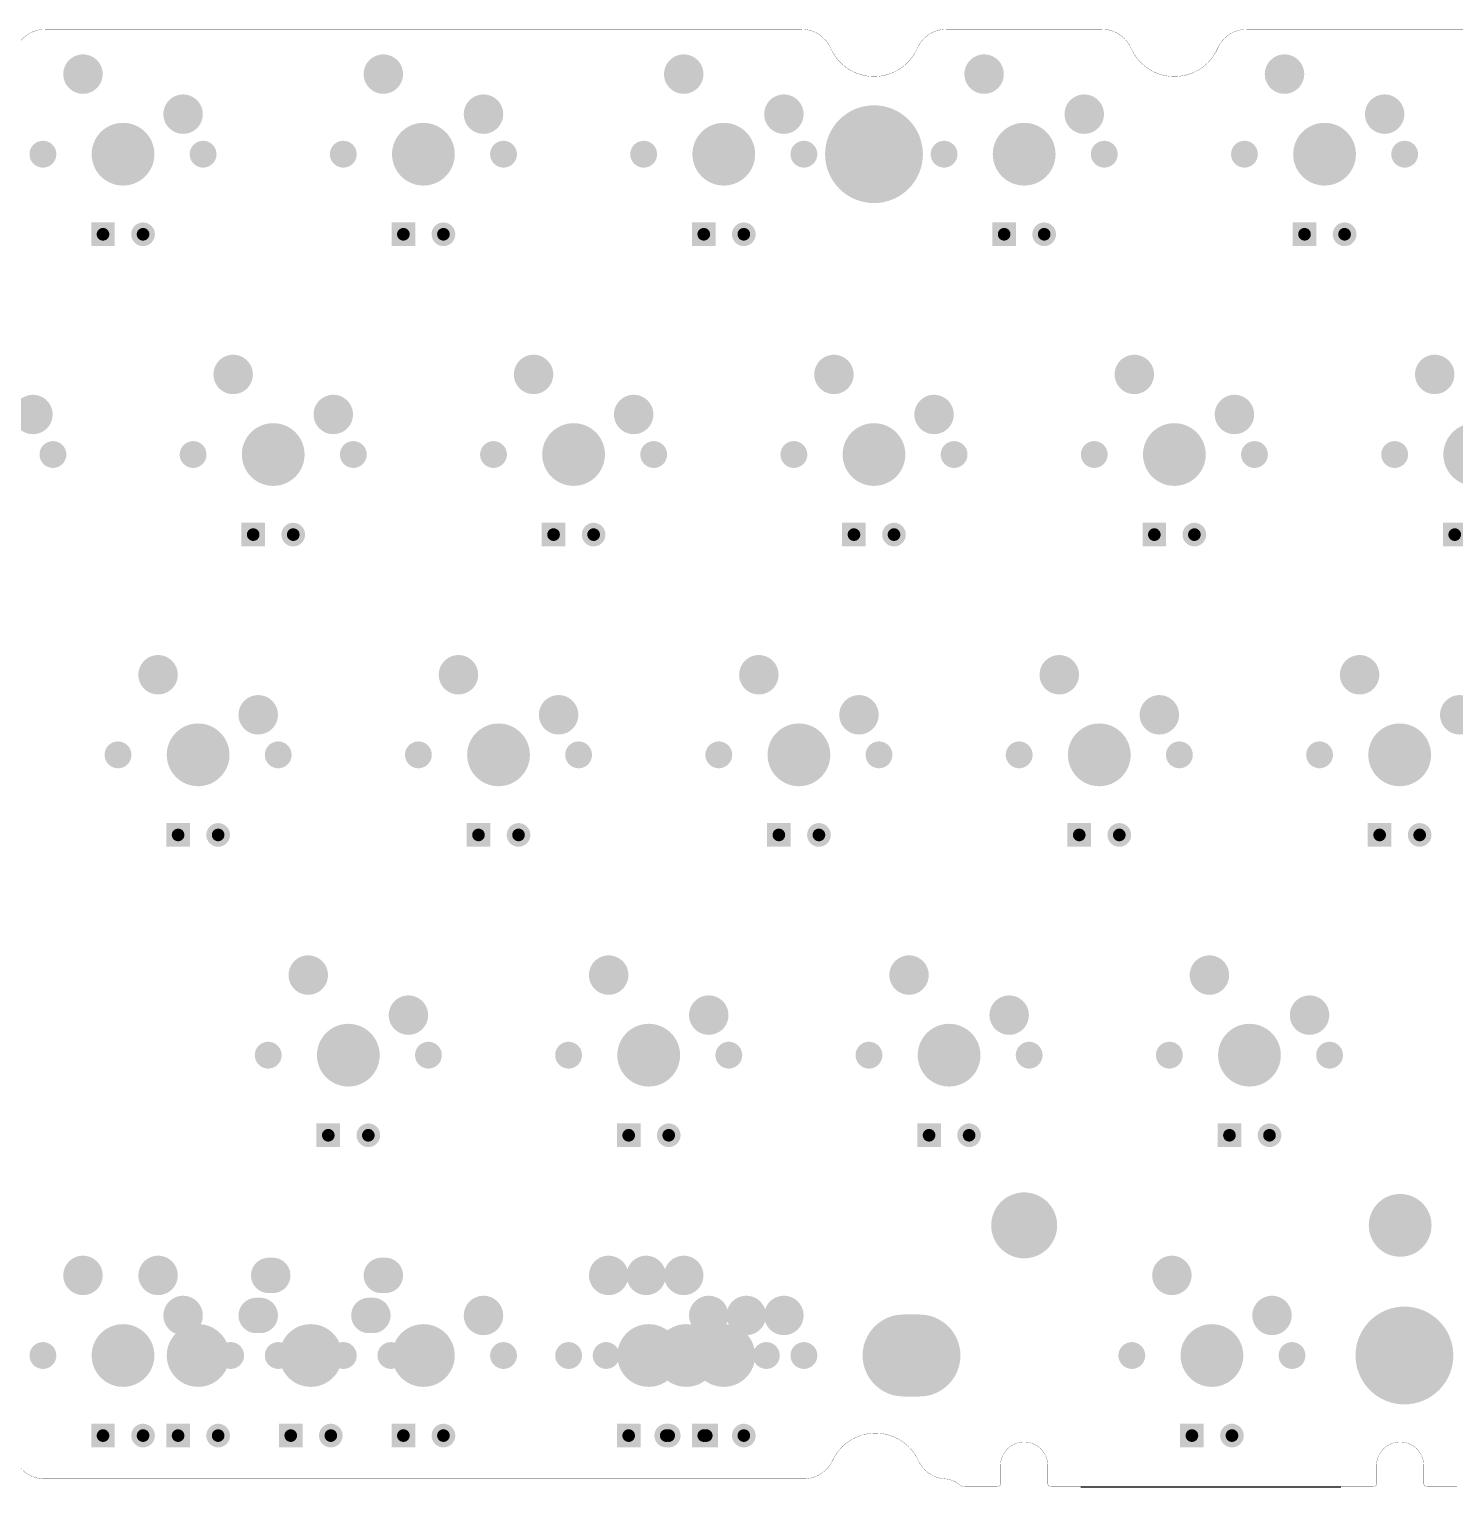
# Model space of a CAD drawing. Header units: millimetres. Extents: x 284 to 586, y -71 to 23.
# Drawn here: x 343.6 to 434, y -71.2 to 21.3 of the extents above; entities that cross this region are included whole.
import ezdxf

# ---------------------------------------------------------------- set-up
doc = ezdxf.new("R2010")
doc.units = ezdxf.units.MM
for name, color, linetype in [('BottomSolder', 6, 'Continuous'), ('KeepOutLayer', 6, 'Continuous'), ('PadHoleLayer', 7, 'Continuous')]:
    doc.layers.add(name, color=color, linetype=linetype)

# ---------------------------------------------------------------- blocks, each defined once
blk = doc.blocks.new('MX1UP__10')
at = {"layer": 'BottomSolder'}
for points, const_width in [([(-1.645, 5.08, 1), (-0.895, 5.08, 1)], 0.75), ([(-0.995, 0, 1), (0.995, 0, 1)], 1.99), ([(-5.505, 0, 1), (-4.655, 0, 1)], 0.85), ([(4.655, 0, 1), (5.505, 0, 1)], 0.85), ([(-4.435, -2.54, 1), (-3.185, -2.54, 1)], 1.25), ([(1.915, -5.08, 1), (3.165, -5.08, 1)], 1.25)]:
    blk.add_lwpolyline(points, format="xyb", close=True, dxfattribs=dict(at, const_width=const_width))
blk.add_solid([(2.02, 5.83), (0.52, 5.83), (2.02, 4.33), (0.52, 4.33)], dxfattribs=at)
at = {"layer": 'PadHoleLayer'}
for points, const_width in [([(-1.47, 5.08, 1), (-1.07, 5.08, 1)], 0.4), ([(1.07, 5.08, 1), (1.47, 5.08, 1)], 0.4), ([(-0.995, 0, 1), (0.995, 0, 1)], 1.99), ([(-5.505, 0, 1), (-4.655, 0, 1)], 0.85), ([(4.655, 0, 1), (5.505, 0, 1)], 0.85), ([(-4.185, -2.54, 1), (-3.435, -2.54, 1)], 0.751), ([(2.165, -5.08, 1), (2.915, -5.08, 1)], 0.751)]:
    blk.add_lwpolyline(points, format="xyb", close=True, dxfattribs=dict(at, const_width=const_width))
blk = doc.blocks.new('MX1UP__12')
at = {"layer": 'BottomSolder'}
for points, const_width in [([(-1.645, 5.08, 1), (-0.895, 5.08, 1)], 0.75), ([(-0.995, 0, 1), (0.995, 0, 1)], 1.99), ([(-5.505, 0, 1), (-4.655, 0, 1)], 0.85), ([(4.655, 0, 1), (5.505, 0, 1)], 0.85), ([(-4.435, -2.54, 1), (-3.185, -2.54, 1)], 1.25), ([(1.915, -5.08, 1), (3.165, -5.08, 1)], 1.25)]:
    blk.add_lwpolyline(points, format="xyb", close=True, dxfattribs=dict(at, const_width=const_width))
blk.add_solid([(2.02, 5.83), (0.52, 5.83), (2.02, 4.33), (0.52, 4.33)], dxfattribs=at)
at = {"layer": 'PadHoleLayer'}
for points, const_width in [([(-1.47, 5.08, 1), (-1.07, 5.08, 1)], 0.4), ([(1.07, 5.08, 1), (1.47, 5.08, 1)], 0.4), ([(-0.995, 0, 1), (0.995, 0, 1)], 1.99), ([(-5.505, 0, 1), (-4.655, 0, 1)], 0.85), ([(4.655, 0, 1), (5.505, 0, 1)], 0.85), ([(-4.185, -2.54, 1), (-3.435, -2.54, 1)], 0.751), ([(2.165, -5.08, 1), (2.915, -5.08, 1)], 0.751)]:
    blk.add_lwpolyline(points, format="xyb", close=True, dxfattribs=dict(at, const_width=const_width))
blk = doc.blocks.new('MX1UP__22')
at = {"layer": 'BottomSolder'}
for points, const_width in [([(-1.645, 5.08, 1), (-0.895, 5.08, 1)], 0.75), ([(-0.995, 0, 1), (0.995, 0, 1)], 1.99), ([(-5.505, 0, 1), (-4.655, 0, 1)], 0.85), ([(4.655, 0, 1), (5.505, 0, 1)], 0.85), ([(-4.435, -2.54, 1), (-3.185, -2.54, 1)], 1.25), ([(1.915, -5.08, 1), (3.165, -5.08, 1)], 1.25)]:
    blk.add_lwpolyline(points, format="xyb", close=True, dxfattribs=dict(at, const_width=const_width))
blk.add_solid([(2.02, 5.83), (0.52, 5.83), (2.02, 4.33), (0.52, 4.33)], dxfattribs=at)
at = {"layer": 'PadHoleLayer'}
for points, const_width in [([(-1.47, 5.08, 1), (-1.07, 5.08, 1)], 0.4), ([(1.07, 5.08, 1), (1.47, 5.08, 1)], 0.4), ([(-0.995, 0, 1), (0.995, 0, 1)], 1.99), ([(-5.505, 0, 1), (-4.655, 0, 1)], 0.85), ([(4.655, 0, 1), (5.505, 0, 1)], 0.85), ([(-4.185, -2.54, 1), (-3.435, -2.54, 1)], 0.751), ([(2.165, -5.08, 1), (2.915, -5.08, 1)], 0.751)]:
    blk.add_lwpolyline(points, format="xyb", close=True, dxfattribs=dict(at, const_width=const_width))
blk = doc.blocks.new('MX1UP__23')
at = {"layer": 'BottomSolder'}
for points, const_width in [([(-1.645, 5.08, 1), (-0.895, 5.08, 1)], 0.75), ([(-0.995, 0, 1), (0.995, 0, 1)], 1.99), ([(-5.505, 0, 1), (-4.655, 0, 1)], 0.85), ([(4.655, 0, 1), (5.505, 0, 1)], 0.85), ([(-4.435, -2.54, 1), (-3.185, -2.54, 1)], 1.25), ([(1.915, -5.08, 1), (3.165, -5.08, 1)], 1.25)]:
    blk.add_lwpolyline(points, format="xyb", close=True, dxfattribs=dict(at, const_width=const_width))
blk.add_solid([(2.02, 5.83), (0.52, 5.83), (2.02, 4.33), (0.52, 4.33)], dxfattribs=at)
at = {"layer": 'PadHoleLayer'}
for points, const_width in [([(-1.47, 5.08, 1), (-1.07, 5.08, 1)], 0.4), ([(1.07, 5.08, 1), (1.47, 5.08, 1)], 0.4), ([(-0.995, 0, 1), (0.995, 0, 1)], 1.99), ([(-5.505, 0, 1), (-4.655, 0, 1)], 0.85), ([(4.655, 0, 1), (5.505, 0, 1)], 0.85), ([(-4.185, -2.54, 1), (-3.435, -2.54, 1)], 0.751), ([(2.165, -5.08, 1), (2.915, -5.08, 1)], 0.751)]:
    blk.add_lwpolyline(points, format="xyb", close=True, dxfattribs=dict(at, const_width=const_width))
blk = doc.blocks.new('MX1UP__25')
at = {"layer": 'BottomSolder'}
for points, const_width in [([(-1.645, 5.08, 1), (-0.895, 5.08, 1)], 0.75), ([(-0.995, 0, 1), (0.995, 0, 1)], 1.99), ([(-5.505, 0, 1), (-4.655, 0, 1)], 0.85), ([(4.655, 0, 1), (5.505, 0, 1)], 0.85), ([(-4.435, -2.54, 1), (-3.185, -2.54, 1)], 1.25), ([(1.915, -5.08, 1), (3.165, -5.08, 1)], 1.25)]:
    blk.add_lwpolyline(points, format="xyb", close=True, dxfattribs=dict(at, const_width=const_width))
blk.add_solid([(2.02, 5.83), (0.52, 5.83), (2.02, 4.33), (0.52, 4.33)], dxfattribs=at)
at = {"layer": 'PadHoleLayer'}
for points, const_width in [([(-1.47, 5.08, 1), (-1.07, 5.08, 1)], 0.4), ([(1.07, 5.08, 1), (1.47, 5.08, 1)], 0.4), ([(-0.995, 0, 1), (0.995, 0, 1)], 1.99), ([(-5.505, 0, 1), (-4.655, 0, 1)], 0.85), ([(4.655, 0, 1), (5.505, 0, 1)], 0.85), ([(-4.185, -2.54, 1), (-3.435, -2.54, 1)], 0.751), ([(2.165, -5.08, 1), (2.915, -5.08, 1)], 0.751)]:
    blk.add_lwpolyline(points, format="xyb", close=True, dxfattribs=dict(at, const_width=const_width))
blk = doc.blocks.new('MX1UP__27')
at = {"layer": 'BottomSolder'}
for points, const_width in [([(-1.645, 5.08, 1), (-0.895, 5.08, 1)], 0.75), ([(-0.995, 0, 1), (0.995, 0, 1)], 1.99), ([(-5.505, 0, 1), (-4.655, 0, 1)], 0.85), ([(4.655, 0, 1), (5.505, 0, 1)], 0.85), ([(-4.435, -2.54, 1), (-3.185, -2.54, 1)], 1.25), ([(1.915, -5.08, 1), (3.165, -5.08, 1)], 1.25)]:
    blk.add_lwpolyline(points, format="xyb", close=True, dxfattribs=dict(at, const_width=const_width))
blk.add_solid([(2.02, 5.83), (0.52, 5.83), (2.02, 4.33), (0.52, 4.33)], dxfattribs=at)
at = {"layer": 'PadHoleLayer'}
for points, const_width in [([(-1.47, 5.08, 1), (-1.07, 5.08, 1)], 0.4), ([(1.07, 5.08, 1), (1.47, 5.08, 1)], 0.4), ([(-0.995, 0, 1), (0.995, 0, 1)], 1.99), ([(-5.505, 0, 1), (-4.655, 0, 1)], 0.85), ([(4.655, 0, 1), (5.505, 0, 1)], 0.85), ([(-4.185, -2.54, 1), (-3.435, -2.54, 1)], 0.751), ([(2.165, -5.08, 1), (2.915, -5.08, 1)], 0.751)]:
    blk.add_lwpolyline(points, format="xyb", close=True, dxfattribs=dict(at, const_width=const_width))
blk = doc.blocks.new('MX1UP__29')
at = {"layer": 'BottomSolder'}
for points, const_width in [([(-1.645, 5.08, 1), (-0.895, 5.08, 1)], 0.75), ([(-0.995, 0, 1), (0.995, 0, 1)], 1.99), ([(-5.505, 0, 1), (-4.655, 0, 1)], 0.85), ([(4.655, 0, 1), (5.505, 0, 1)], 0.85), ([(-4.435, -2.54, 1), (-3.185, -2.54, 1)], 1.25), ([(1.915, -5.08, 1), (3.165, -5.08, 1)], 1.25)]:
    blk.add_lwpolyline(points, format="xyb", close=True, dxfattribs=dict(at, const_width=const_width))
blk.add_solid([(2.02, 5.83), (0.52, 5.83), (2.02, 4.33), (0.52, 4.33)], dxfattribs=at)
at = {"layer": 'PadHoleLayer'}
for points, const_width in [([(-1.47, 5.08, 1), (-1.07, 5.08, 1)], 0.4), ([(1.07, 5.08, 1), (1.47, 5.08, 1)], 0.4), ([(-0.995, 0, 1), (0.995, 0, 1)], 1.99), ([(-5.505, 0, 1), (-4.655, 0, 1)], 0.85), ([(4.655, 0, 1), (5.505, 0, 1)], 0.85), ([(-4.185, -2.54, 1), (-3.435, -2.54, 1)], 0.751), ([(2.165, -5.08, 1), (2.915, -5.08, 1)], 0.751)]:
    blk.add_lwpolyline(points, format="xyb", close=True, dxfattribs=dict(at, const_width=const_width))
blk = doc.blocks.new('MX1UP__30')
at = {"layer": 'BottomSolder'}
for points, const_width in [([(-1.645, 5.08, 1), (-0.895, 5.08, 1)], 0.75), ([(-0.995, 0, 1), (0.995, 0, 1)], 1.99), ([(-5.505, 0, 1), (-4.655, 0, 1)], 0.85), ([(4.655, 0, 1), (5.505, 0, 1)], 0.85), ([(-4.435, -2.54, 1), (-3.185, -2.54, 1)], 1.25), ([(1.915, -5.08, 1), (3.165, -5.08, 1)], 1.25)]:
    blk.add_lwpolyline(points, format="xyb", close=True, dxfattribs=dict(at, const_width=const_width))
blk.add_solid([(2.02, 5.83), (0.52, 5.83), (2.02, 4.33), (0.52, 4.33)], dxfattribs=at)
at = {"layer": 'PadHoleLayer'}
for points, const_width in [([(-1.47, 5.08, 1), (-1.07, 5.08, 1)], 0.4), ([(1.07, 5.08, 1), (1.47, 5.08, 1)], 0.4), ([(-0.995, 0, 1), (0.995, 0, 1)], 1.99), ([(-5.505, 0, 1), (-4.655, 0, 1)], 0.85), ([(4.655, 0, 1), (5.505, 0, 1)], 0.85), ([(-4.185, -2.54, 1), (-3.435, -2.54, 1)], 0.751), ([(2.165, -5.08, 1), (2.915, -5.08, 1)], 0.751)]:
    blk.add_lwpolyline(points, format="xyb", close=True, dxfattribs=dict(at, const_width=const_width))
blk = doc.blocks.new('MX1UP__36')
at = {"layer": 'BottomSolder'}
for points, const_width in [([(-1.645, 5.08, 1), (-0.895, 5.08, 1)], 0.75), ([(-0.995, 0, 1), (0.995, 0, 1)], 1.99), ([(-5.505, 0, 1), (-4.655, 0, 1)], 0.85), ([(4.655, 0, 1), (5.505, 0, 1)], 0.85), ([(-4.435, -2.54, 1), (-3.185, -2.54, 1)], 1.25), ([(1.915, -5.08, 1), (3.165, -5.08, 1)], 1.25)]:
    blk.add_lwpolyline(points, format="xyb", close=True, dxfattribs=dict(at, const_width=const_width))
blk.add_solid([(2.02, 5.83), (0.52, 5.83), (2.02, 4.33), (0.52, 4.33)], dxfattribs=at)
at = {"layer": 'PadHoleLayer'}
for points, const_width in [([(-1.47, 5.08, 1), (-1.07, 5.08, 1)], 0.4), ([(1.07, 5.08, 1), (1.47, 5.08, 1)], 0.4), ([(-0.995, 0, 1), (0.995, 0, 1)], 1.99), ([(-5.505, 0, 1), (-4.655, 0, 1)], 0.85), ([(4.655, 0, 1), (5.505, 0, 1)], 0.85), ([(-4.185, -2.54, 1), (-3.435, -2.54, 1)], 0.751), ([(2.165, -5.08, 1), (2.915, -5.08, 1)], 0.751)]:
    blk.add_lwpolyline(points, format="xyb", close=True, dxfattribs=dict(at, const_width=const_width))
blk = doc.blocks.new('MX1UP__37')
at = {"layer": 'BottomSolder'}
for points, const_width in [([(-1.645, 5.08, 1), (-0.895, 5.08, 1)], 0.75), ([(-0.995, 0, 1), (0.995, 0, 1)], 1.99), ([(-5.505, 0, 1), (-4.655, 0, 1)], 0.85), ([(4.655, 0, 1), (5.505, 0, 1)], 0.85), ([(-4.435, -2.54, 1), (-3.185, -2.54, 1)], 1.25), ([(1.915, -5.08, 1), (3.165, -5.08, 1)], 1.25)]:
    blk.add_lwpolyline(points, format="xyb", close=True, dxfattribs=dict(at, const_width=const_width))
blk.add_solid([(2.02, 5.83), (0.52, 5.83), (2.02, 4.33), (0.52, 4.33)], dxfattribs=at)
at = {"layer": 'PadHoleLayer'}
for points, const_width in [([(-1.47, 5.08, 1), (-1.07, 5.08, 1)], 0.4), ([(1.07, 5.08, 1), (1.47, 5.08, 1)], 0.4), ([(-0.995, 0, 1), (0.995, 0, 1)], 1.99), ([(-5.505, 0, 1), (-4.655, 0, 1)], 0.85), ([(4.655, 0, 1), (5.505, 0, 1)], 0.85), ([(-4.185, -2.54, 1), (-3.435, -2.54, 1)], 0.751), ([(2.165, -5.08, 1), (2.915, -5.08, 1)], 0.751)]:
    blk.add_lwpolyline(points, format="xyb", close=True, dxfattribs=dict(at, const_width=const_width))
blk = doc.blocks.new('MX1UP__38')
at = {"layer": 'BottomSolder'}
for points, const_width in [([(-1.645, 5.08, 1), (-0.895, 5.08, 1)], 0.75), ([(-0.995, 0, 1), (0.995, 0, 1)], 1.99), ([(-5.505, 0, 1), (-4.655, 0, 1)], 0.85), ([(4.655, 0, 1), (5.505, 0, 1)], 0.85), ([(-4.435, -2.54, 1), (-3.185, -2.54, 1)], 1.25), ([(1.915, -5.08, 1), (3.165, -5.08, 1)], 1.25)]:
    blk.add_lwpolyline(points, format="xyb", close=True, dxfattribs=dict(at, const_width=const_width))
blk.add_solid([(2.02, 5.83), (0.52, 5.83), (2.02, 4.33), (0.52, 4.33)], dxfattribs=at)
at = {"layer": 'PadHoleLayer'}
for points, const_width in [([(-1.47, 5.08, 1), (-1.07, 5.08, 1)], 0.4), ([(1.07, 5.08, 1), (1.47, 5.08, 1)], 0.4), ([(-0.995, 0, 1), (0.995, 0, 1)], 1.99), ([(-5.505, 0, 1), (-4.655, 0, 1)], 0.85), ([(4.655, 0, 1), (5.505, 0, 1)], 0.85), ([(-4.185, -2.54, 1), (-3.435, -2.54, 1)], 0.751), ([(2.165, -5.08, 1), (2.915, -5.08, 1)], 0.751)]:
    blk.add_lwpolyline(points, format="xyb", close=True, dxfattribs=dict(at, const_width=const_width))
blk = doc.blocks.new('MX1UP__43')
at = {"layer": 'BottomSolder'}
for points, const_width in [([(-1.645, 5.08, 1), (-0.895, 5.08, 1)], 0.75), ([(-0.995, 0, 1), (0.995, 0, 1)], 1.99), ([(-5.505, 0, 1), (-4.655, 0, 1)], 0.85), ([(4.655, 0, 1), (5.505, 0, 1)], 0.85), ([(-4.435, -2.54, 1), (-3.185, -2.54, 1)], 1.25), ([(1.852, -5.08, 1), (2.974, -5.08, 1)], 1.123), ([(2.106, -5.08, 1), (3.228, -5.08, 1)], 1.123)]:
    blk.add_lwpolyline(points, format="xyb", close=True, dxfattribs=dict(at, const_width=const_width))
at = {"layer": 'BottomSolder', "const_width": 2.245}
blk.add_lwpolyline([(2.667, -5.08), (2.413, -5.08)], dxfattribs=at)
at = {"layer": 'BottomSolder'}
blk.add_solid([(2.02, 5.83), (0.52, 5.83), (2.02, 4.33), (0.52, 4.33)], dxfattribs=at)
at = {"layer": 'PadHoleLayer'}
for points, const_width in [([(-1.47, 5.08, 1), (-1.07, 5.08, 1)], 0.4), ([(1.07, 5.08, 1), (1.47, 5.08, 1)], 0.4), ([(-0.995, 0, 1), (0.995, 0, 1)], 1.99), ([(-5.505, 0, 1), (-4.655, 0, 1)], 0.85), ([(4.655, 0, 1), (5.505, 0, 1)], 0.85), ([(-4.185, -2.54, 1), (-3.435, -2.54, 1)], 0.751), ([(2.165, -5.08, 1), (2.915, -5.08, 1)], 0.751)]:
    blk.add_lwpolyline(points, format="xyb", close=True, dxfattribs=dict(at, const_width=const_width))
blk = doc.blocks.new('MX1UP__58')
at = {"layer": 'BottomSolder'}
for points, const_width in [([(-1.645, 5.08, 1), (-0.895, 5.08, 1)], 0.75), ([(-0.995, 0, 1), (0.995, 0, 1)], 1.99), ([(-5.505, 0, 1), (-4.655, 0, 1)], 0.85), ([(4.655, 0, 1), (5.505, 0, 1)], 0.85), ([(-4.435, -2.54, 1), (-3.185, -2.54, 1)], 1.25), ([(1.915, -5.08, 1), (3.165, -5.08, 1)], 1.25)]:
    blk.add_lwpolyline(points, format="xyb", close=True, dxfattribs=dict(at, const_width=const_width))
blk.add_solid([(2.02, 5.83), (0.52, 5.83), (2.02, 4.33), (0.52, 4.33)], dxfattribs=at)
at = {"layer": 'PadHoleLayer'}
for points, const_width in [([(-1.47, 5.08, 1), (-1.07, 5.08, 1)], 0.4), ([(1.07, 5.08, 1), (1.47, 5.08, 1)], 0.4), ([(-0.995, 0, 1), (0.995, 0, 1)], 1.99), ([(-5.505, 0, 1), (-4.655, 0, 1)], 0.85), ([(4.655, 0, 1), (5.505, 0, 1)], 0.85), ([(-4.185, -2.54, 1), (-3.435, -2.54, 1)], 0.751), ([(2.165, -5.08, 1), (2.915, -5.08, 1)], 0.751)]:
    blk.add_lwpolyline(points, format="xyb", close=True, dxfattribs=dict(at, const_width=const_width))
blk = doc.blocks.new('MX1UP__59')
at = {"layer": 'BottomSolder'}
for points, const_width in [([(-1.645, 5.08, 1), (-0.895, 5.08, 1)], 0.75), ([(-0.995, 0, 1), (0.995, 0, 1)], 1.99), ([(-5.505, 0, 1), (-4.655, 0, 1)], 0.85), ([(4.655, 0, 1), (5.505, 0, 1)], 0.85), ([(-4.435, -2.54, 1), (-3.185, -2.54, 1)], 1.25), ([(1.915, -5.08, 1), (3.165, -5.08, 1)], 1.25)]:
    blk.add_lwpolyline(points, format="xyb", close=True, dxfattribs=dict(at, const_width=const_width))
blk.add_solid([(2.02, 5.83), (0.52, 5.83), (2.02, 4.33), (0.52, 4.33)], dxfattribs=at)
at = {"layer": 'PadHoleLayer'}
for points, const_width in [([(-1.47, 5.08, 1), (-1.07, 5.08, 1)], 0.4), ([(1.07, 5.08, 1), (1.47, 5.08, 1)], 0.4), ([(-0.995, 0, 1), (0.995, 0, 1)], 1.99), ([(-5.505, 0, 1), (-4.655, 0, 1)], 0.85), ([(4.655, 0, 1), (5.505, 0, 1)], 0.85), ([(-4.185, -2.54, 1), (-3.435, -2.54, 1)], 0.751), ([(2.165, -5.08, 1), (2.915, -5.08, 1)], 0.751)]:
    blk.add_lwpolyline(points, format="xyb", close=True, dxfattribs=dict(at, const_width=const_width))
blk = doc.blocks.new('MX1UP__60')
at = {"layer": 'BottomSolder'}
for points, const_width in [([(-1.645, 5.08, 1), (-0.895, 5.08, 1)], 0.75), ([(-0.995, 0, 1), (0.995, 0, 1)], 1.99), ([(-5.505, 0, 1), (-4.655, 0, 1)], 0.85), ([(4.655, 0, 1), (5.505, 0, 1)], 0.85), ([(-4.435, -2.54, 1), (-3.185, -2.54, 1)], 1.25), ([(1.915, -5.08, 1), (3.165, -5.08, 1)], 1.25)]:
    blk.add_lwpolyline(points, format="xyb", close=True, dxfattribs=dict(at, const_width=const_width))
blk.add_solid([(2.02, 5.83), (0.52, 5.83), (2.02, 4.33), (0.52, 4.33)], dxfattribs=at)
at = {"layer": 'PadHoleLayer'}
for points, const_width in [([(-1.47, 5.08, 1), (-1.07, 5.08, 1)], 0.4), ([(1.07, 5.08, 1), (1.47, 5.08, 1)], 0.4), ([(-0.995, 0, 1), (0.995, 0, 1)], 1.99), ([(-5.505, 0, 1), (-4.655, 0, 1)], 0.85), ([(4.655, 0, 1), (5.505, 0, 1)], 0.85), ([(-4.185, -2.54, 1), (-3.435, -2.54, 1)], 0.751), ([(2.165, -5.08, 1), (2.915, -5.08, 1)], 0.751)]:
    blk.add_lwpolyline(points, format="xyb", close=True, dxfattribs=dict(at, const_width=const_width))
blk = doc.blocks.new('MX1UP__61')
at = {"layer": 'BottomSolder'}
for points, const_width in [([(-1.645, 5.08, 1), (-0.895, 5.08, 1)], 0.75), ([(-0.995, 0, 1), (0.995, 0, 1)], 1.99), ([(-5.505, 0, 1), (-4.655, 0, 1)], 0.85), ([(4.655, 0, 1), (5.505, 0, 1)], 0.85), ([(-4.435, -2.54, 1), (-3.185, -2.54, 1)], 1.25), ([(1.915, -5.08, 1), (3.165, -5.08, 1)], 1.25)]:
    blk.add_lwpolyline(points, format="xyb", close=True, dxfattribs=dict(at, const_width=const_width))
blk.add_solid([(2.02, 5.83), (0.52, 5.83), (2.02, 4.33), (0.52, 4.33)], dxfattribs=at)
at = {"layer": 'PadHoleLayer'}
for points, const_width in [([(-1.47, 5.08, 1), (-1.07, 5.08, 1)], 0.4), ([(1.07, 5.08, 1), (1.47, 5.08, 1)], 0.4), ([(-0.995, 0, 1), (0.995, 0, 1)], 1.99), ([(-5.505, 0, 1), (-4.655, 0, 1)], 0.85), ([(4.655, 0, 1), (5.505, 0, 1)], 0.85), ([(-4.185, -2.54, 1), (-3.435, -2.54, 1)], 0.751), ([(2.165, -5.08, 1), (2.915, -5.08, 1)], 0.751)]:
    blk.add_lwpolyline(points, format="xyb", close=True, dxfattribs=dict(at, const_width=const_width))
blk = doc.blocks.new('MX1UP__62')
at = {"layer": 'BottomSolder'}
for points, const_width in [([(-1.645, 5.08, 1), (-0.895, 5.08, 1)], 0.75), ([(-0.995, 0, 1), (0.995, 0, 1)], 1.99), ([(-5.505, 0, 1), (-4.655, 0, 1)], 0.85), ([(4.655, 0, 1), (5.505, 0, 1)], 0.85), ([(-4.435, -2.54, 1), (-3.185, -2.54, 1)], 1.25), ([(1.915, -5.08, 1), (3.165, -5.08, 1)], 1.25)]:
    blk.add_lwpolyline(points, format="xyb", close=True, dxfattribs=dict(at, const_width=const_width))
blk.add_solid([(2.02, 5.83), (0.52, 5.83), (2.02, 4.33), (0.52, 4.33)], dxfattribs=at)
at = {"layer": 'PadHoleLayer'}
for points, const_width in [([(-1.47, 5.08, 1), (-1.07, 5.08, 1)], 0.4), ([(1.07, 5.08, 1), (1.47, 5.08, 1)], 0.4), ([(-0.995, 0, 1), (0.995, 0, 1)], 1.99), ([(-5.505, 0, 1), (-4.655, 0, 1)], 0.85), ([(4.655, 0, 1), (5.505, 0, 1)], 0.85), ([(-4.185, -2.54, 1), (-3.435, -2.54, 1)], 0.751), ([(2.165, -5.08, 1), (2.915, -5.08, 1)], 0.751)]:
    blk.add_lwpolyline(points, format="xyb", close=True, dxfattribs=dict(at, const_width=const_width))
blk = doc.blocks.new('MX1UP__70')
at = {"layer": 'BottomSolder'}
for points, const_width in [([(-1.645, 5.08, 1), (-0.895, 5.08, 1)], 0.75), ([(-0.995, 0, 1), (0.995, 0, 1)], 1.99), ([(-5.505, 0, 1), (-4.655, 0, 1)], 0.85), ([(4.655, 0, 1), (5.505, 0, 1)], 0.85), ([(-4.435, -2.54, 1), (-3.185, -2.54, 1)], 1.25), ([(1.915, -5.08, 1), (3.165, -5.08, 1)], 1.25)]:
    blk.add_lwpolyline(points, format="xyb", close=True, dxfattribs=dict(at, const_width=const_width))
blk.add_solid([(2.02, 5.83), (0.52, 5.83), (2.02, 4.33), (0.52, 4.33)], dxfattribs=at)
at = {"layer": 'PadHoleLayer'}
for points, const_width in [([(-1.47, 5.08, 1), (-1.07, 5.08, 1)], 0.4), ([(1.07, 5.08, 1), (1.47, 5.08, 1)], 0.4), ([(-0.995, 0, 1), (0.995, 0, 1)], 1.99), ([(-5.505, 0, 1), (-4.655, 0, 1)], 0.85), ([(4.655, 0, 1), (5.505, 0, 1)], 0.85), ([(-4.185, -2.54, 1), (-3.435, -2.54, 1)], 0.751), ([(2.165, -5.08, 1), (2.915, -5.08, 1)], 0.751)]:
    blk.add_lwpolyline(points, format="xyb", close=True, dxfattribs=dict(at, const_width=const_width))
blk = doc.blocks.new('MX1UP__71')
at = {"layer": 'BottomSolder'}
for points, const_width in [([(-1.645, 5.08, 1), (-0.895, 5.08, 1)], 0.75), ([(-0.995, 0, 1), (0.995, 0, 1)], 1.99), ([(-5.505, 0, 1), (-4.655, 0, 1)], 0.85), ([(4.655, 0, 1), (5.505, 0, 1)], 0.85), ([(-4.435, -2.54, 1), (-3.185, -2.54, 1)], 1.25), ([(1.915, -5.08, 1), (3.165, -5.08, 1)], 1.25)]:
    blk.add_lwpolyline(points, format="xyb", close=True, dxfattribs=dict(at, const_width=const_width))
blk.add_solid([(2.02, 5.83), (0.52, 5.83), (2.02, 4.33), (0.52, 4.33)], dxfattribs=at)
at = {"layer": 'PadHoleLayer'}
for points, const_width in [([(-1.47, 5.08, 1), (-1.07, 5.08, 1)], 0.4), ([(1.07, 5.08, 1), (1.47, 5.08, 1)], 0.4), ([(-0.995, 0, 1), (0.995, 0, 1)], 1.99), ([(-5.505, 0, 1), (-4.655, 0, 1)], 0.85), ([(4.655, 0, 1), (5.505, 0, 1)], 0.85), ([(-4.185, -2.54, 1), (-3.435, -2.54, 1)], 0.751), ([(2.165, -5.08, 1), (2.915, -5.08, 1)], 0.751)]:
    blk.add_lwpolyline(points, format="xyb", close=True, dxfattribs=dict(at, const_width=const_width))
blk = doc.blocks.new('MX1UP__72')
at = {"layer": 'BottomSolder'}
for points, const_width in [([(-1.645, 5.08, 1), (-0.895, 5.08, 1)], 0.75), ([(-0.995, 0, 1), (0.995, 0, 1)], 1.99), ([(-5.505, 0, 1), (-4.655, 0, 1)], 0.85), ([(4.655, 0, 1), (5.505, 0, 1)], 0.85), ([(-4.435, -2.54, 1), (-3.185, -2.54, 1)], 1.25), ([(1.915, -5.08, 1), (3.165, -5.08, 1)], 1.25)]:
    blk.add_lwpolyline(points, format="xyb", close=True, dxfattribs=dict(at, const_width=const_width))
blk.add_solid([(2.02, 5.83), (0.52, 5.83), (2.02, 4.33), (0.52, 4.33)], dxfattribs=at)
at = {"layer": 'PadHoleLayer'}
for points, const_width in [([(-1.47, 5.08, 1), (-1.07, 5.08, 1)], 0.4), ([(1.07, 5.08, 1), (1.47, 5.08, 1)], 0.4), ([(-0.995, 0, 1), (0.995, 0, 1)], 1.99), ([(-5.505, 0, 1), (-4.655, 0, 1)], 0.85), ([(4.655, 0, 1), (5.505, 0, 1)], 0.85), ([(-4.185, -2.54, 1), (-3.435, -2.54, 1)], 0.751), ([(2.165, -5.08, 1), (2.915, -5.08, 1)], 0.751)]:
    blk.add_lwpolyline(points, format="xyb", close=True, dxfattribs=dict(at, const_width=const_width))
blk = doc.blocks.new('MX1UP__73')
at = {"layer": 'BottomSolder'}
for points, const_width in [([(-1.645, 5.08, 1), (-0.895, 5.08, 1)], 0.75), ([(-0.995, 0, 1), (0.995, 0, 1)], 1.99), ([(-5.505, 0, 1), (-4.655, 0, 1)], 0.85), ([(4.655, 0, 1), (5.505, 0, 1)], 0.85), ([(-4.435, -2.54, 1), (-3.185, -2.54, 1)], 1.25), ([(1.915, -5.08, 1), (3.165, -5.08, 1)], 1.25)]:
    blk.add_lwpolyline(points, format="xyb", close=True, dxfattribs=dict(at, const_width=const_width))
blk.add_solid([(2.02, 5.83), (0.52, 5.83), (2.02, 4.33), (0.52, 4.33)], dxfattribs=at)
at = {"layer": 'PadHoleLayer'}
for points, const_width in [([(-1.47, 5.08, 1), (-1.07, 5.08, 1)], 0.4), ([(1.07, 5.08, 1), (1.47, 5.08, 1)], 0.4), ([(-0.995, 0, 1), (0.995, 0, 1)], 1.99), ([(-5.505, 0, 1), (-4.655, 0, 1)], 0.85), ([(4.655, 0, 1), (5.505, 0, 1)], 0.85), ([(-4.185, -2.54, 1), (-3.435, -2.54, 1)], 0.751), ([(2.165, -5.08, 1), (2.915, -5.08, 1)], 0.751)]:
    blk.add_lwpolyline(points, format="xyb", close=True, dxfattribs=dict(at, const_width=const_width))
blk = doc.blocks.new('MX1UP__74')
at = {"layer": 'BottomSolder'}
for points, const_width in [([(-1.645, 5.08, 1), (-0.895, 5.08, 1)], 0.75), ([(-0.995, 0, 1), (0.995, 0, 1)], 1.99), ([(-5.505, 0, 1), (-4.655, 0, 1)], 0.85), ([(4.655, 0, 1), (5.505, 0, 1)], 0.85), ([(-4.435, -2.54, 1), (-3.185, -2.54, 1)], 1.25), ([(1.915, -5.08, 1), (3.165, -5.08, 1)], 1.25)]:
    blk.add_lwpolyline(points, format="xyb", close=True, dxfattribs=dict(at, const_width=const_width))
blk.add_solid([(2.02, 5.83), (0.52, 5.83), (2.02, 4.33), (0.52, 4.33)], dxfattribs=at)
at = {"layer": 'PadHoleLayer'}
for points, const_width in [([(-1.47, 5.08, 1), (-1.07, 5.08, 1)], 0.4), ([(1.07, 5.08, 1), (1.47, 5.08, 1)], 0.4), ([(-0.995, 0, 1), (0.995, 0, 1)], 1.99), ([(-5.505, 0, 1), (-4.655, 0, 1)], 0.85), ([(4.655, 0, 1), (5.505, 0, 1)], 0.85), ([(-4.185, -2.54, 1), (-3.435, -2.54, 1)], 0.751), ([(2.165, -5.08, 1), (2.915, -5.08, 1)], 0.751)]:
    blk.add_lwpolyline(points, format="xyb", close=True, dxfattribs=dict(at, const_width=const_width))
blk = doc.blocks.new('MX1UP__75')
at = {"layer": 'BottomSolder'}
for points, const_width in [([(-1.645, 5.08, 1), (-0.895, 5.08, 1)], 0.75), ([(-0.995, 0, 1), (0.995, 0, 1)], 1.99), ([(-5.505, 0, 1), (-4.655, 0, 1)], 0.85), ([(4.655, 0, 1), (5.505, 0, 1)], 0.85), ([(-4.435, -2.54, 1), (-3.185, -2.54, 1)], 1.25), ([(1.915, -5.08, 1), (3.165, -5.08, 1)], 1.25)]:
    blk.add_lwpolyline(points, format="xyb", close=True, dxfattribs=dict(at, const_width=const_width))
blk.add_solid([(2.02, 5.83), (0.52, 5.83), (2.02, 4.33), (0.52, 4.33)], dxfattribs=at)
at = {"layer": 'PadHoleLayer'}
for points, const_width in [([(-1.47, 5.08, 1), (-1.07, 5.08, 1)], 0.4), ([(1.07, 5.08, 1), (1.47, 5.08, 1)], 0.4), ([(-0.995, 0, 1), (0.995, 0, 1)], 1.99), ([(-5.505, 0, 1), (-4.655, 0, 1)], 0.85), ([(4.655, 0, 1), (5.505, 0, 1)], 0.85), ([(-4.185, -2.54, 1), (-3.435, -2.54, 1)], 0.751), ([(2.165, -5.08, 1), (2.915, -5.08, 1)], 0.751)]:
    blk.add_lwpolyline(points, format="xyb", close=True, dxfattribs=dict(at, const_width=const_width))
blk = doc.blocks.new('MX1UP__78')
at = {"layer": 'BottomSolder'}
for points, const_width in [([(-1.645, 5.08, 1), (-0.895, 5.08, 1)], 0.75), ([(-0.995, 0, 1), (0.995, 0, 1)], 1.99), ([(-5.505, 0, 1), (-4.655, 0, 1)], 0.85), ([(4.655, 0, 1), (5.505, 0, 1)], 0.85), ([(-4.435, -2.54, 1), (-3.185, -2.54, 1)], 1.25), ([(1.915, -5.08, 1), (3.165, -5.08, 1)], 1.25)]:
    blk.add_lwpolyline(points, format="xyb", close=True, dxfattribs=dict(at, const_width=const_width))
blk.add_solid([(2.02, 5.83), (0.52, 5.83), (2.02, 4.33), (0.52, 4.33)], dxfattribs=at)
at = {"layer": 'PadHoleLayer'}
for points, const_width in [([(-1.47, 5.08, 1), (-1.07, 5.08, 1)], 0.4), ([(1.07, 5.08, 1), (1.47, 5.08, 1)], 0.4), ([(-0.995, 0, 1), (0.995, 0, 1)], 1.99), ([(-5.505, 0, 1), (-4.655, 0, 1)], 0.85), ([(4.655, 0, 1), (5.505, 0, 1)], 0.85), ([(-4.185, -2.54, 1), (-3.435, -2.54, 1)], 0.751), ([(2.165, -5.08, 1), (2.915, -5.08, 1)], 0.751)]:
    blk.add_lwpolyline(points, format="xyb", close=True, dxfattribs=dict(at, const_width=const_width))
blk = doc.blocks.new('MX1UP___79')
at = {"layer": 'BottomSolder'}
for points, const_width in [([(0.895, 5.08, 1), (1.645, 5.08, 1)], 0.75), ([(-0.995, 0, 1), (0.995, 0, 1)], 1.99), ([(-5.505, 0, 1), (-4.655, 0, 1)], 0.85), ([(4.655, 0, 1), (5.505, 0, 1)], 0.85), ([(-4.435, -2.54, 1), (-3.185, -2.54, 1)], 1.25), ([(1.915, -5.08, 1), (3.165, -5.08, 1)], 1.25)]:
    blk.add_lwpolyline(points, format="xyb", close=True, dxfattribs=dict(at, const_width=const_width))
blk.add_solid([(-0.52, 5.83), (-2.02, 5.83), (-0.52, 4.33), (-2.02, 4.33)], dxfattribs=at)
at = {"layer": 'PadHoleLayer'}
for points, const_width in [([(-1.47, 5.08, 1), (-1.07, 5.08, 1)], 0.4), ([(1.07, 5.08, 1), (1.47, 5.08, 1)], 0.4), ([(-0.995, 0, 1), (0.995, 0, 1)], 1.99), ([(-5.505, 0, 1), (-4.655, 0, 1)], 0.85), ([(4.655, 0, 1), (5.505, 0, 1)], 0.85), ([(-4.185, -2.54, 1), (-3.435, -2.54, 1)], 0.751), ([(2.165, -5.08, 1), (2.915, -5.08, 1)], 0.751)]:
    blk.add_lwpolyline(points, format="xyb", close=True, dxfattribs=dict(at, const_width=const_width))
blk = doc.blocks.new('MX1UP__80')
at = {"layer": 'BottomSolder'}
for points, const_width in [([(-1.645, 5.08, 1), (-0.895, 5.08, 1)], 0.75), ([(-0.995, 0, 1), (0.995, 0, 1)], 1.99), ([(-5.505, 0, 1), (-4.655, 0, 1)], 0.85), ([(4.655, 0, 1), (5.505, 0, 1)], 0.85), ([(-4.498, -2.54, 1), (-3.376, -2.54, 1)], 1.123), ([(-4.244, -2.54, 1), (-3.122, -2.54, 1)], 1.123), ([(1.852, -5.08, 1), (2.974, -5.08, 1)], 1.123), ([(2.106, -5.08, 1), (3.228, -5.08, 1)], 1.123)]:
    blk.add_lwpolyline(points, format="xyb", close=True, dxfattribs=dict(at, const_width=const_width))
at = {"layer": 'BottomSolder', "const_width": 2.245}
for points in [[(-3.683, -2.54), (-3.937, -2.54)], [(2.667, -5.08), (2.413, -5.08)]]:
    blk.add_lwpolyline(points, dxfattribs=at)
at = {"layer": 'BottomSolder'}
blk.add_solid([(2.02, 5.83), (0.52, 5.83), (2.02, 4.33), (0.52, 4.33)], dxfattribs=at)
at = {"layer": 'PadHoleLayer'}
for points, const_width in [([(-1.47, 5.08, 1), (-1.07, 5.08, 1)], 0.4), ([(1.07, 5.08, 1), (1.47, 5.08, 1)], 0.4), ([(-0.995, 0, 1), (0.995, 0, 1)], 1.99), ([(-5.505, 0, 1), (-4.655, 0, 1)], 0.85), ([(4.655, 0, 1), (5.505, 0, 1)], 0.85), ([(-4.185, -2.54, 1), (-3.435, -2.54, 1)], 0.751), ([(2.165, -5.08, 1), (2.915, -5.08, 1)], 0.751)]:
    blk.add_lwpolyline(points, format="xyb", close=True, dxfattribs=dict(at, const_width=const_width))
blk = doc.blocks.new('MX1UP__81')
at = {"layer": 'BottomSolder'}
for points, const_width in [([(-1.645, 5.08, 1), (-0.895, 5.08, 1)], 0.75), ([(-0.995, 0, 1), (0.995, 0, 1)], 1.99), ([(-5.505, 0, 1), (-4.655, 0, 1)], 0.85), ([(4.655, 0, 1), (5.505, 0, 1)], 0.85), ([(-4.498, -2.54, 1), (-3.376, -2.54, 1)], 1.123), ([(-4.244, -2.54, 1), (-3.122, -2.54, 1)], 1.123), ([(1.915, -5.08, 1), (3.165, -5.08, 1)], 1.25)]:
    blk.add_lwpolyline(points, format="xyb", close=True, dxfattribs=dict(at, const_width=const_width))
at = {"layer": 'BottomSolder', "const_width": 2.245}
blk.add_lwpolyline([(-3.683, -2.54), (-3.937, -2.54)], dxfattribs=at)
at = {"layer": 'BottomSolder'}
blk.add_solid([(2.02, 5.83), (0.52, 5.83), (2.02, 4.33), (0.52, 4.33)], dxfattribs=at)
at = {"layer": 'PadHoleLayer'}
for points, const_width in [([(-1.47, 5.08, 1), (-1.07, 5.08, 1)], 0.4), ([(1.07, 5.08, 1), (1.47, 5.08, 1)], 0.4), ([(-0.995, 0, 1), (0.995, 0, 1)], 1.99), ([(-5.505, 0, 1), (-4.655, 0, 1)], 0.85), ([(4.655, 0, 1), (5.505, 0, 1)], 0.85), ([(-4.185, -2.54, 1), (-3.435, -2.54, 1)], 0.751), ([(2.165, -5.08, 1), (2.915, -5.08, 1)], 0.751)]:
    blk.add_lwpolyline(points, format="xyb", close=True, dxfattribs=dict(at, const_width=const_width))
blk = doc.blocks.new('MX1UP__45')
at = {"layer": 'BottomSolder'}
for points, const_width in [([(-1.645, 5.08, 1), (-0.895, 5.08, 1)], 0.75), ([(-0.995, 0, 1), (0.995, 0, 1)], 1.99), ([(-5.505, 0, 1), (-4.655, 0, 1)], 0.85), ([(4.655, 0, 1), (5.505, 0, 1)], 0.85), ([(-4.435, -2.54, 1), (-3.185, -2.54, 1)], 1.25), ([(1.915, -5.08, 1), (3.165, -5.08, 1)], 1.25)]:
    blk.add_lwpolyline(points, format="xyb", close=True, dxfattribs=dict(at, const_width=const_width))
blk.add_solid([(2.02, 5.83), (0.52, 5.83), (2.02, 4.33), (0.52, 4.33)], dxfattribs=at)
at = {"layer": 'PadHoleLayer'}
for points, const_width in [([(-1.47, 5.08, 1), (-1.07, 5.08, 1)], 0.4), ([(1.07, 5.08, 1), (1.47, 5.08, 1)], 0.4), ([(-0.995, 0, 1), (0.995, 0, 1)], 1.99), ([(-5.505, 0, 1), (-4.655, 0, 1)], 0.85), ([(4.655, 0, 1), (5.505, 0, 1)], 0.85), ([(-4.185, -2.54, 1), (-3.435, -2.54, 1)], 0.751), ([(2.165, -5.08, 1), (2.915, -5.08, 1)], 0.751)]:
    blk.add_lwpolyline(points, format="xyb", close=True, dxfattribs=dict(at, const_width=const_width))

msp = doc.modelspace()

# ---------------------------------------------------------------- linework, layer by layer
msp.add_line((410.287, -71.191), (426.769, -71.191))
at = {"layer": 'BottomSolder'}
for points, const_width in [([(395.611, 13.334, 1), (398.712, 13.334, 1)], 3.102), ([(405.641, -54.611, 1), (407.732, -54.611, 1)], 2.092), ([(429.251, -62.866, 1), (432.352, -62.866, 1)], 3.102), ([(397.742, -62.866, 1), (400.343, -62.866, 1)], 2.602), ([(398.742, -62.866, 1), (401.343, -62.866, 1)], 2.602)]:
    msp.add_lwpolyline(points, format="xyb", close=True, dxfattribs=dict(at, const_width=const_width))
at = {"layer": 'BottomSolder', "const_width": 5.203}
msp.add_lwpolyline([(400.043, -62.866), (399.043, -62.866)], dxfattribs=at)
at = {"layer": 'KeepOutLayer', "const_width": 0.0127}
for points in [[(342.761, 20.059, -0.298217), (344.594, 21.259)], [(392.579, 21.259, -0.298217), (394.412, 20.059)], [(399.911, 20.059, -0.298217), (401.744, 21.259)], [(411.629, 21.259, -0.298217), (413.462, 20.059)], [(418.961, 20.059, -0.298217), (420.794, 21.259)], [(399.911, 20.059, -0.654654), (394.412, 20.059)], [(418.961, 20.059, -0.654654), (413.462, 20.059)], [(394.532, -69.531, -0.639544), (399.979, -69.534)], [(405.186, -69.851, -1), (408.186, -69.851)], [(429.031, -69.851, -1), (432.031, -69.851)], [(344.549, -70.691, -0.292257), (342.734, -69.531)], [(394.532, -69.531, -0.292257), (392.717, -70.691)], [(401.681, -70.693, -0.277157), (399.979, -69.534)], [(401.681, -70.693, -0.167955), (402.588, -71.066)], [(402.918, -71.191, -0.182676), (402.588, -71.066)], [(405.186, -70.991, -0.414214), (404.986, -71.191)], [(408.386, -71.191, -0.414214), (408.186, -70.991)], [(429.031, -70.991, -0.414214), (428.831, -71.191)], [(432.231, -71.191, -0.414214), (432.031, -70.991)]]:
    msp.add_lwpolyline(points, format="xyb", dxfattribs=at)
for points in [[(344.594, 21.259), (392.579, 21.259)], [(401.744, 21.259), (411.629, 21.259)], [(420.794, 21.259), (468.779, 21.259)], [(405.186, -70.991), (405.186, -69.851)], [(408.186, -70.991), (408.186, -69.851)], [(429.031, -70.991), (429.031, -69.851)], [(432.031, -70.991), (432.031, -69.851)], [(344.549, -70.691), (392.717, -70.691)], [(402.918, -71.191), (404.986, -71.191)], [(408.386, -71.191), (410.284, -71.191)], [(426.763, -71.191), (428.831, -71.191)], [(432.231, -71.191), (434.128, -71.191)]]:
    msp.add_lwpolyline(points, dxfattribs=at)
at = {"layer": 'KeepOutLayer', "const_width": 0.00635}
for points in [[(344.591, 21.259, 1), (344.597, 21.259, 1)], [(344.591, 21.259, 1), (344.597, 21.259, 1)], [(392.576, 21.259, 1), (392.582, 21.259, 1)], [(392.576, 21.259, 1), (392.582, 21.259, 1)], [(401.741, 21.259, 1), (401.747, 21.259, 1)], [(401.741, 21.259, 1), (401.747, 21.259, 1)], [(411.626, 21.259, 1), (411.632, 21.259, 1)], [(411.626, 21.259, 1), (411.632, 21.259, 1)], [(420.791, 21.259, 1), (420.797, 21.259, 1)], [(420.791, 21.259, 1), (420.797, 21.259, 1)], [(394.409, 20.059, 1), (394.415, 20.059, 1)], [(394.409, 20.059, 1), (394.415, 20.059, 1)], [(399.908, 20.059, 1), (399.914, 20.059, 1)], [(399.908, 20.059, 1), (399.914, 20.059, 1)], [(413.459, 20.059, 1), (413.465, 20.059, 1)], [(413.459, 20.059, 1), (413.465, 20.059, 1)], [(418.958, 20.059, 1), (418.964, 20.059, 1)], [(418.958, 20.059, 1), (418.964, 20.059, 1)], [(394.529, -69.531, 1), (394.536, -69.531, 1)], [(394.529, -69.531, 1), (394.536, -69.531, 1)], [(399.976, -69.534, 1), (399.982, -69.534, 1)], [(399.976, -69.534, 1), (399.982, -69.534, 1)], [(405.183, -69.851, 1), (405.189, -69.851, 1)], [(405.183, -69.851, 1), (405.189, -69.851, 1)], [(408.183, -69.851, 1), (408.189, -69.851, 1)], [(408.183, -69.851, 1), (408.189, -69.851, 1)], [(429.027, -69.851, 1), (429.034, -69.851, 1)], [(429.027, -69.851, 1), (429.034, -69.851, 1)], [(432.027, -69.851, 1), (432.034, -69.851, 1)], [(432.027, -69.851, 1), (432.034, -69.851, 1)], [(344.546, -70.691, 1), (344.552, -70.691, 1)], [(344.546, -70.691, 1), (344.552, -70.691, 1)], [(392.714, -70.691, 1), (392.721, -70.691, 1)], [(392.714, -70.691, 1), (392.721, -70.691, 1)], [(401.678, -70.693, 1), (401.684, -70.693, 1)], [(401.678, -70.693, 1), (401.684, -70.693, 1)], [(402.584, -71.066, 1), (402.591, -71.066, 1)], [(402.584, -71.066, 1), (402.591, -71.066, 1)], [(402.915, -71.191, 1), (402.922, -71.191, 1)], [(402.915, -71.191, 1), (402.922, -71.191, 1)], [(404.983, -71.191, 1), (404.989, -71.191, 1)], [(404.983, -71.191, 1), (404.989, -71.191, 1)], [(405.183, -70.991, 1), (405.189, -70.991, 1)], [(405.183, -70.991, 1), (405.189, -70.991, 1)], [(408.183, -70.991, 1), (408.189, -70.991, 1)], [(408.183, -70.991, 1), (408.189, -70.991, 1)], [(408.383, -71.191, 1), (408.389, -71.191, 1)], [(408.383, -71.191, 1), (408.389, -71.191, 1)], [(410.28, -71.191, 1), (410.287, -71.191, 1)], [(410.28, -71.191, 1), (410.287, -71.191, 1)], [(426.76, -71.191, 1), (426.766, -71.191, 1)], [(426.76, -71.191, 1), (426.766, -71.191, 1)], [(428.827, -71.191, 1), (428.834, -71.191, 1)], [(428.827, -71.191, 1), (428.834, -71.191, 1)], [(429.027, -70.991, 1), (429.034, -70.991, 1)], [(429.027, -70.991, 1), (429.034, -70.991, 1)], [(432.027, -70.991, 1), (432.034, -70.991, 1)], [(432.027, -70.991, 1), (432.034, -70.991, 1)], [(432.227, -71.191, 1), (432.234, -71.191, 1)], [(432.227, -71.191, 1), (432.234, -71.191, 1)]]:
    msp.add_lwpolyline(points, format="xyb", close=True, dxfattribs=at)
at = {"layer": 'PadHoleLayer'}
for points, const_width in [([(396.223, 14.271), (398.1, 14.271, -1), (398.1, 12.397), (396.223, 12.397, -1)], 0.625), ([(405.66, -54.611, 1), (407.65, -54.611, 1)], 1.99), ([(405.691, -54.611, 1), (407.681, -54.611, 1)], 1.99), ([(429.536, -54.611, 1), (431.526, -54.611, 1)], 1.99), ([(398.605, -61.929), (400.481, -61.929, -1), (400.481, -63.803), (398.605, -63.803, -1)], 0.625), ([(429.863, -61.929), (431.74, -61.929, -1), (431.74, -63.803), (429.863, -63.803, -1)], 0.625)]:
    msp.add_lwpolyline(points, format="xyb", close=True, dxfattribs=dict(at, const_width=const_width))

# ---------------------------------------------------------------- block references
at = {"rotation": 180}
for name, p in [('MX1UP__74', (349.536, 13.334)), ('MX1UP__72', (368.586, 13.334)), ('MX1UP__70', (387.636, 13.334)), ('MX1UP__61', (406.686, 13.334)), ('MX1UP__62', (425.736, 13.334)), ('MX1UP__58', (340.011, -5.716)), ('MX1UP__59', (359.061, -5.716)), ('MX1UP__25', (378.111, -5.716)), ('MX1UP__27', (397.161, -5.716)), ('MX1UP__38', (416.211, -5.716)), ('MX1UP__12', (435.261, -5.716)), ('MX1UP__75', (354.299, -24.766)), ('MX1UP__60', (373.349, -24.766)), ('MX1UP__30', (392.399, -24.766)), ('MX1UP__36', (411.449, -24.766)), ('MX1UP__37', (430.499, -24.766)), ('MX1UP__10', (363.824, -43.816)), ('MX1UP__71', (382.874, -43.816)), ('MX1UP__73', (401.924, -43.816)), ('MX1UP__29', (420.974, -43.816)), ('MX1UP__22', (349.536, -62.866)), ('MX1UP__81', (354.299, -62.866)), ('MX1UP__80', (361.443, -62.866)), ('MX1UP__43', (368.586, -62.866)), ('MX1UP__78', (382.874, -62.866)), ('MX1UP___79', (385.255, -62.866)), ('MX1UP__23', (387.636, -62.866)), ('MX1UP__45', (418.593, -62.866))]:
    msp.add_blockref(name, p, dxfattribs=at)

doc.saveas('drawing.dxf')
